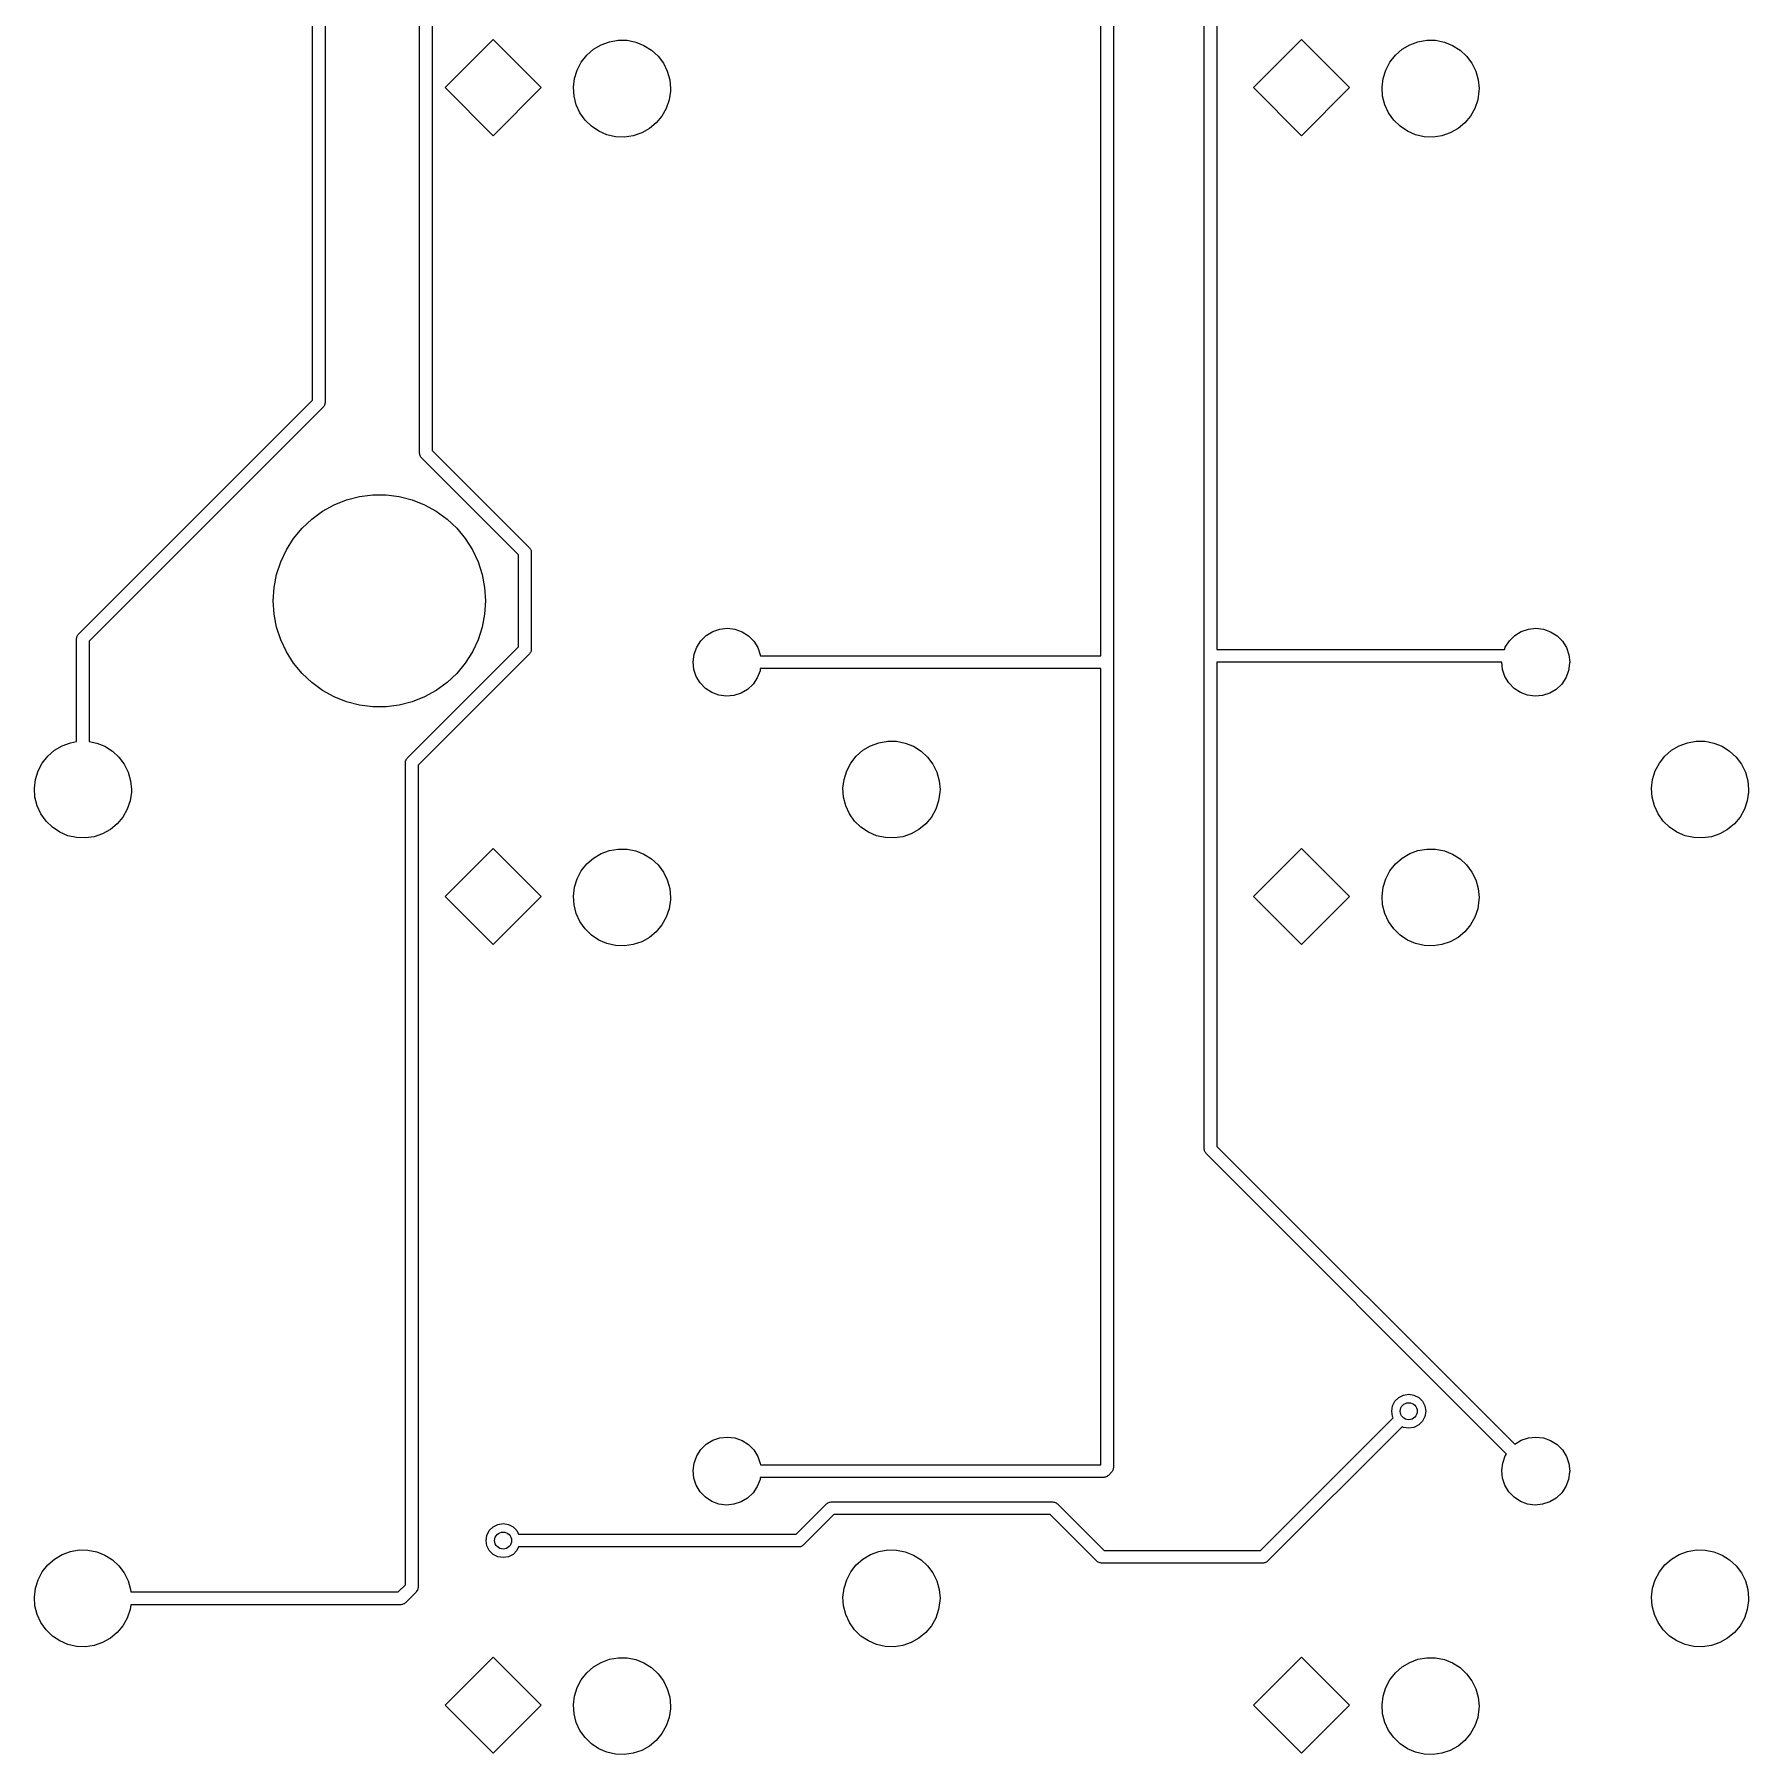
# Model space of a CAD drawing. Extents: x 62 to 246, y -144 to -58.
# Drawn here: x 148.84 to 189.23, y -143.76 to -103.24 of the extents above; entities that cross this region are included whole.
import ezdxf

# ---------------------------------------------------------------- set-up
doc = ezdxf.new("R2010")
doc.units = 0
doc.layers.add('BLACK', color=7, linetype='CONTINUOUS')

msp = doc.modelspace()

# ---------------------------------------------------------------- linework, layer by layer
at = {"layer": 'BLACK', "linetype": 'CONTINUOUS'}
for p, q in [((155.394, -111.856), (155.394, -73.056)), ((155.694, -73.1181), (155.694, -111.918)), ((174.267, -82.677), (174.267, -137.007)), ((157.918, -113.11), (157.918, -84.2481)), ((158.218, -84.3102), (158.218, -113.048)), ((176.405, -129.5), (176.405, -84.8109)), ((173.967, -117.883), (173.967, -99.1333)), ((176.705, -98.9811), (176.705, -117.731)), ((158.518, -104.499), (159.649, -103.367)), ((159.649, -103.367), (160.781, -104.499)), ((161.858, -103.734), (162.015, -103.596)), ((162.015, -103.596), (162.195, -103.489)), ((162.195, -103.489), (162.391, -103.417)), ((162.391, -103.417), (162.597, -103.382)), ((162.597, -103.382), (162.806, -103.384)), ((162.806, -103.384), (163.012, -103.425)), ((163.012, -103.425), (163.206, -103.503)), ((163.206, -103.503), (163.383, -103.614)), ((163.383, -103.614), (163.536, -103.756)), ((177.568, -104.499), (178.699, -103.367)), ((178.699, -103.367), (179.831, -104.499)), ((180.908, -103.734), (181.065, -103.596)), ((181.065, -103.596), (181.245, -103.489)), ((181.245, -103.489), (181.441, -103.417)), ((181.441, -103.417), (181.647, -103.382)), ((181.647, -103.382), (181.856, -103.384)), ((181.856, -103.384), (182.062, -103.425)), ((182.062, -103.425), (182.256, -103.503)), ((182.256, -103.503), (182.433, -103.614)), ((182.433, -103.614), (182.586, -103.756)), ((161.569, -104.283), (161.631, -104.084)), ((161.631, -104.084), (161.728, -103.898)), ((161.728, -103.898), (161.858, -103.734)), ((163.536, -103.756), (163.662, -103.924)), ((163.662, -103.924), (163.754, -104.111)), ((163.754, -104.111), (163.811, -104.313)), ((180.619, -104.283), (180.681, -104.084)), ((180.681, -104.084), (180.778, -103.898)), ((180.778, -103.898), (180.908, -103.734)), ((182.586, -103.756), (182.712, -103.924)), ((182.712, -103.924), (182.804, -104.111)), ((182.804, -104.111), (182.861, -104.313)), ((159.649, -105.63), (158.518, -104.499)), ((160.781, -104.499), (159.649, -105.63)), ((161.544, -104.491), (161.569, -104.283)), ((161.558, -104.7), (161.544, -104.491)), ((163.811, -104.313), (163.83, -104.521)), ((163.83, -104.521), (163.828, -104.581)), ((178.699, -105.63), (177.568, -104.499)), ((179.831, -104.499), (178.699, -105.63)), ((180.594, -104.491), (180.619, -104.283)), ((180.608, -104.7), (180.594, -104.491)), ((182.861, -104.313), (182.88, -104.521)), ((182.88, -104.521), (182.878, -104.581)), ((161.61, -104.903), (161.558, -104.7)), ((161.697, -105.093), (161.61, -104.903)), ((163.798, -104.788), (163.731, -104.986)), ((163.828, -104.581), (163.798, -104.788)), ((180.66, -104.903), (180.608, -104.7)), ((180.747, -105.093), (180.66, -104.903)), ((182.848, -104.788), (182.781, -104.986)), ((182.878, -104.581), (182.848, -104.788)), ((161.818, -105.263), (161.697, -105.093)), ((161.968, -105.409), (161.818, -105.263)), ((163.495, -105.329), (163.334, -105.463)), ((163.629, -105.168), (163.495, -105.329)), ((163.731, -104.986), (163.629, -105.168)), ((180.868, -105.263), (180.747, -105.093)), ((181.018, -105.409), (180.868, -105.263)), ((182.545, -105.329), (182.384, -105.463)), ((182.679, -105.168), (182.545, -105.329)), ((182.781, -104.986), (182.679, -105.168)), ((162.142, -105.525), (161.968, -105.409)), ((162.334, -105.608), (162.142, -105.525)), ((162.538, -105.654), (162.334, -105.608)), ((162.747, -105.662), (162.538, -105.654)), ((162.954, -105.632), (162.747, -105.662)), ((163.152, -105.565), (162.954, -105.632)), ((163.334, -105.463), (163.152, -105.565)), ((181.192, -105.525), (181.018, -105.409)), ((181.384, -105.608), (181.192, -105.525)), ((181.588, -105.654), (181.384, -105.608)), ((181.797, -105.662), (181.588, -105.654)), ((182.004, -105.632), (181.797, -105.662)), ((182.202, -105.565), (182.004, -105.632)), ((182.384, -105.463), (182.202, -105.565)), ((149.881, -117.369), (155.394, -111.856)), ((155.65, -112.024), (150.137, -117.537)), ((155.66, -112.007), (155.65, -112.024)), ((155.674, -111.993), (155.66, -112.007)), ((155.679, -111.974), (155.674, -111.993)), ((155.689, -111.957), (155.679, -111.974)), ((155.694, -111.918), (155.689, -111.937)), ((155.689, -111.937), (155.689, -111.957)), ((157.923, -113.129), (157.918, -113.11)), ((157.923, -113.149), (157.923, -113.129)), ((157.933, -113.166), (157.923, -113.149)), ((157.938, -113.185), (157.933, -113.166)), ((157.952, -113.199), (157.938, -113.185)), ((157.962, -113.216), (157.952, -113.199)), ((160.251, -115.505), (157.962, -113.216)), ((158.218, -113.048), (160.507, -115.337)), ((155.908, -114.324), (156.199, -114.208)), ((156.199, -114.208), (156.504, -114.13)), ((156.504, -114.13), (156.815, -114.091)), ((156.815, -114.091), (157.129, -114.091)), ((157.129, -114.091), (157.44, -114.13)), ((157.44, -114.13), (157.745, -114.208)), ((157.745, -114.208), (158.036, -114.324)), ((155.15, -114.875), (155.378, -114.66)), ((155.378, -114.66), (155.632, -114.475)), ((155.632, -114.475), (155.908, -114.324)), ((158.036, -114.324), (158.312, -114.475)), ((158.312, -114.475), (158.566, -114.66)), ((158.566, -114.66), (158.794, -114.875)), ((154.949, -115.117), (155.15, -114.875)), ((158.794, -114.875), (158.995, -115.117)), ((154.648, -115.666), (154.781, -115.382)), ((154.781, -115.382), (154.949, -115.117)), ((158.995, -115.117), (159.163, -115.382)), ((159.163, -115.382), (159.296, -115.666)), ((160.507, -115.337), (160.517, -115.354)), ((160.517, -115.354), (160.531, -115.368)), ((160.531, -115.368), (160.536, -115.387)), ((160.536, -115.387), (160.546, -115.404)), ((160.546, -115.404), (160.546, -115.424)), ((160.546, -115.424), (160.551, -115.443)), ((160.551, -115.443), (160.551, -117.729)), ((154.551, -115.964), (154.648, -115.666)), ((159.296, -115.666), (159.393, -115.964)), ((160.251, -117.667), (160.251, -115.505)), ((154.472, -116.586), (154.492, -116.273)), ((154.492, -116.273), (154.551, -115.964)), ((159.393, -115.964), (159.452, -116.273)), ((159.452, -116.273), (159.472, -116.586)), ((154.492, -116.899), (154.472, -116.586)), ((159.472, -116.586), (159.452, -116.899)), ((154.551, -117.208), (154.492, -116.899)), ((159.452, -116.899), (159.393, -117.208)), ((149.837, -117.475), (149.842, -117.456)), ((149.837, -119.902), (149.837, -117.475)), ((149.842, -117.436), (149.852, -117.419)), ((149.842, -117.456), (149.842, -117.436)), ((149.852, -117.419), (149.857, -117.4)), ((149.857, -117.4), (149.871, -117.386)), ((149.871, -117.386), (149.881, -117.369)), ((154.648, -117.506), (154.551, -117.208)), ((159.393, -117.208), (159.296, -117.506)), ((164.545, -117.528), (164.672, -117.403)), ((164.672, -117.403), (164.824, -117.309)), ((164.824, -117.309), (164.993, -117.252)), ((164.993, -117.252), (165.17, -117.233)), ((165.17, -117.233), (165.347, -117.254)), ((165.347, -117.254), (165.515, -117.314)), ((165.515, -117.314), (165.666, -117.41)), ((165.666, -117.41), (165.792, -117.536)), ((183.595, -117.528), (183.722, -117.403)), ((183.722, -117.403), (183.874, -117.309)), ((183.874, -117.309), (184.043, -117.252)), ((184.043, -117.252), (184.22, -117.233)), ((184.22, -117.233), (184.397, -117.254)), ((184.397, -117.254), (184.565, -117.314)), ((184.565, -117.314), (184.716, -117.41)), ((184.716, -117.41), (184.842, -117.536)), ((150.137, -117.537), (150.137, -119.9)), ((154.781, -117.79), (154.648, -117.506)), ((154.949, -118.055), (154.781, -117.79)), ((157.628, -120.29), (160.251, -117.667)), ((160.507, -117.835), (157.884, -120.458)), ((159.163, -117.79), (158.995, -118.055)), ((159.296, -117.506), (159.163, -117.79)), ((160.517, -117.818), (160.507, -117.835)), ((160.531, -117.804), (160.517, -117.818)), ((160.536, -117.785), (160.531, -117.804)), ((160.546, -117.768), (160.536, -117.785)), ((160.551, -117.729), (160.546, -117.748)), ((160.546, -117.748), (160.546, -117.768)), ((164.365, -118.022), (164.387, -117.845)), ((164.387, -117.845), (164.448, -117.678)), ((164.448, -117.678), (164.545, -117.528)), ((165.792, -117.536), (165.886, -117.688)), ((165.886, -117.688), (165.945, -117.856)), ((165.945, -117.856), (165.948, -117.883)), ((165.948, -117.883), (173.967, -117.883)), ((176.705, -117.731), (183.479, -117.731)), ((183.479, -117.731), (183.498, -117.678)), ((183.498, -117.678), (183.595, -117.528)), ((184.842, -117.536), (184.936, -117.688)), ((184.936, -117.688), (184.995, -117.856)), ((184.995, -117.856), (185.015, -118.033)), ((155.15, -118.297), (154.949, -118.055)), ((155.378, -118.512), (155.15, -118.297)), ((158.794, -118.297), (158.566, -118.512)), ((158.995, -118.055), (158.794, -118.297)), ((164.382, -118.2), (164.365, -118.022)), ((164.438, -118.369), (164.382, -118.2)), ((165.94, -118.232), (165.876, -118.399)), ((165.946, -118.183), (165.94, -118.232)), ((173.967, -118.183), (165.946, -118.183)), ((173.967, -136.933), (173.967, -118.183)), ((183.416, -118.031), (176.705, -118.031)), ((176.705, -118.031), (176.705, -129.438)), ((183.432, -118.2), (183.416, -118.031)), ((183.488, -118.369), (183.432, -118.2)), ((184.99, -118.232), (184.926, -118.399)), ((185.014, -118.056), (184.99, -118.232)), ((185.015, -118.033), (185.014, -118.056)), ((155.632, -118.697), (155.378, -118.512)), ((155.908, -118.848), (155.632, -118.697)), ((158.312, -118.697), (158.036, -118.848)), ((158.566, -118.512), (158.312, -118.697)), ((164.531, -118.521), (164.438, -118.369)), ((164.655, -118.65), (164.531, -118.521)), ((164.804, -118.747), (164.655, -118.65)), ((165.648, -118.671), (165.495, -118.762)), ((165.778, -118.548), (165.648, -118.671)), ((165.876, -118.399), (165.778, -118.548)), ((183.581, -118.521), (183.488, -118.369)), ((183.705, -118.65), (183.581, -118.521)), ((183.854, -118.747), (183.705, -118.65)), ((184.698, -118.671), (184.545, -118.762)), ((184.828, -118.548), (184.698, -118.671)), ((184.926, -118.399), (184.828, -118.548)), ((156.199, -118.964), (155.908, -118.848)), ((156.504, -119.042), (156.199, -118.964)), ((156.815, -119.081), (156.504, -119.042)), ((157.129, -119.081), (156.815, -119.081)), ((157.44, -119.042), (157.129, -119.081)), ((157.745, -118.964), (157.44, -119.042)), ((158.036, -118.848), (157.745, -118.964)), ((164.971, -118.81), (164.804, -118.747)), ((165.148, -118.833), (164.971, -118.81)), ((165.326, -118.817), (165.148, -118.833)), ((165.495, -118.762), (165.326, -118.817)), ((184.021, -118.81), (183.854, -118.747)), ((184.198, -118.833), (184.021, -118.81)), ((184.376, -118.817), (184.198, -118.833)), ((184.545, -118.762), (184.376, -118.817)), ((149.495, -119.999), (149.691, -119.927)), ((149.691, -119.927), (149.837, -119.902)), ((150.137, -119.9), (150.312, -119.935)), ((168.545, -119.999), (168.741, -119.927)), ((168.741, -119.927), (168.947, -119.892)), ((168.947, -119.892), (169.156, -119.894)), ((169.156, -119.894), (169.362, -119.935)), ((187.595, -119.999), (187.791, -119.927)), ((187.791, -119.927), (187.997, -119.892)), ((187.997, -119.892), (188.206, -119.894)), ((188.206, -119.894), (188.412, -119.935)), ((149.028, -120.408), (149.158, -120.244)), ((149.158, -120.244), (149.315, -120.106)), ((149.315, -120.106), (149.495, -119.999)), ((150.312, -119.935), (150.506, -120.013)), ((150.506, -120.013), (150.683, -120.124)), ((150.683, -120.124), (150.836, -120.266)), ((150.836, -120.266), (150.962, -120.434)), ((157.599, -120.34), (157.604, -120.321)), ((157.604, -120.321), (157.618, -120.307)), ((157.618, -120.307), (157.628, -120.29)), ((168.078, -120.408), (168.208, -120.244)), ((168.208, -120.244), (168.365, -120.106)), ((168.365, -120.106), (168.545, -119.999)), ((169.362, -119.935), (169.556, -120.013)), ((169.556, -120.013), (169.733, -120.124)), ((169.733, -120.124), (169.886, -120.266)), ((169.886, -120.266), (170.012, -120.434)), ((187.128, -120.408), (187.258, -120.244)), ((187.258, -120.244), (187.415, -120.106)), ((187.415, -120.106), (187.595, -119.999)), ((188.412, -119.935), (188.606, -120.013)), ((188.606, -120.013), (188.783, -120.124)), ((188.783, -120.124), (188.936, -120.266)), ((188.936, -120.266), (189.062, -120.434)), ((148.869, -120.793), (148.931, -120.594)), ((148.931, -120.594), (149.028, -120.408)), ((150.962, -120.434), (151.054, -120.621)), ((151.054, -120.621), (151.111, -120.823)), ((157.584, -120.396), (157.589, -120.377)), ((157.584, -139.765), (157.584, -120.396)), ((157.589, -120.357), (157.599, -120.34)), ((157.589, -120.377), (157.589, -120.357)), ((157.884, -120.458), (157.884, -139.827)), ((167.919, -120.793), (167.981, -120.594)), ((167.981, -120.594), (168.078, -120.408)), ((170.012, -120.434), (170.104, -120.621)), ((170.104, -120.621), (170.161, -120.823)), ((186.969, -120.793), (187.031, -120.594)), ((187.031, -120.594), (187.128, -120.408)), ((189.062, -120.434), (189.154, -120.621)), ((189.154, -120.621), (189.211, -120.823)), ((148.844, -121.001), (148.869, -120.793)), ((148.858, -121.21), (148.844, -121.001)), ((151.128, -121.091), (151.098, -121.298)), ((151.111, -120.823), (151.13, -121.031)), ((151.13, -121.031), (151.128, -121.091)), ((167.894, -121.001), (167.919, -120.793)), ((167.908, -121.21), (167.894, -121.001)), ((170.178, -121.091), (170.148, -121.298)), ((170.161, -120.823), (170.18, -121.031)), ((170.18, -121.031), (170.178, -121.091)), ((186.944, -121.001), (186.969, -120.793)), ((186.958, -121.21), (186.944, -121.001)), ((189.228, -121.091), (189.198, -121.298)), ((189.211, -120.823), (189.23, -121.031)), ((189.23, -121.031), (189.228, -121.091)), ((148.91, -121.413), (148.858, -121.21)), ((148.997, -121.602), (148.91, -121.413)), ((151.031, -121.496), (150.929, -121.678)), ((151.098, -121.298), (151.031, -121.496)), ((167.96, -121.413), (167.908, -121.21)), ((168.047, -121.602), (167.96, -121.413)), ((170.081, -121.496), (169.979, -121.678)), ((170.148, -121.298), (170.081, -121.496)), ((187.01, -121.413), (186.958, -121.21)), ((187.097, -121.602), (187.01, -121.413)), ((189.131, -121.496), (189.029, -121.678)), ((189.198, -121.298), (189.131, -121.496)), ((149.118, -121.773), (148.997, -121.602)), ((149.268, -121.919), (149.118, -121.773)), ((149.442, -122.035), (149.268, -121.919)), ((150.795, -121.839), (150.634, -121.973)), ((150.929, -121.678), (150.795, -121.839)), ((168.168, -121.773), (168.047, -121.602)), ((168.318, -121.919), (168.168, -121.773)), ((168.492, -122.035), (168.318, -121.919)), ((169.845, -121.839), (169.684, -121.973)), ((169.979, -121.678), (169.845, -121.839)), ((187.218, -121.773), (187.097, -121.602)), ((187.368, -121.919), (187.218, -121.773)), ((187.542, -122.035), (187.368, -121.919)), ((188.895, -121.839), (188.734, -121.973)), ((189.029, -121.678), (188.895, -121.839)), ((149.634, -122.118), (149.442, -122.035)), ((149.838, -122.164), (149.634, -122.118)), ((150.047, -122.172), (149.838, -122.164)), ((150.254, -122.142), (150.047, -122.172)), ((150.452, -122.075), (150.254, -122.142)), ((150.634, -121.973), (150.452, -122.075)), ((168.684, -122.118), (168.492, -122.035)), ((168.888, -122.164), (168.684, -122.118)), ((169.097, -122.172), (168.888, -122.164)), ((169.304, -122.142), (169.097, -122.172)), ((169.502, -122.075), (169.304, -122.142)), ((169.684, -121.973), (169.502, -122.075)), ((187.734, -122.118), (187.542, -122.035)), ((187.938, -122.164), (187.734, -122.118)), ((188.147, -122.172), (187.938, -122.164)), ((188.354, -122.142), (188.147, -122.172)), ((188.552, -122.075), (188.354, -122.142)), ((188.734, -121.973), (188.552, -122.075)), ((158.518, -123.549), (159.649, -122.417)), ((159.649, -122.417), (160.781, -123.549)), ((161.858, -122.784), (162.015, -122.646)), ((162.015, -122.646), (162.195, -122.539)), ((162.195, -122.539), (162.391, -122.467)), ((162.391, -122.467), (162.597, -122.432)), ((162.597, -122.432), (162.806, -122.434)), ((162.806, -122.434), (163.012, -122.475)), ((163.012, -122.475), (163.206, -122.553)), ((163.206, -122.553), (163.383, -122.664)), ((163.383, -122.664), (163.536, -122.806)), ((177.568, -123.549), (178.699, -122.417)), ((178.699, -122.417), (179.831, -123.549)), ((180.908, -122.784), (181.065, -122.646)), ((181.065, -122.646), (181.245, -122.539)), ((181.245, -122.539), (181.441, -122.467)), ((181.441, -122.467), (181.647, -122.432)), ((181.647, -122.432), (181.856, -122.434)), ((181.856, -122.434), (182.062, -122.475)), ((182.062, -122.475), (182.256, -122.553)), ((182.256, -122.553), (182.433, -122.664)), ((182.433, -122.664), (182.586, -122.806)), ((161.569, -123.333), (161.631, -123.134)), ((161.631, -123.134), (161.728, -122.948)), ((161.728, -122.948), (161.858, -122.784)), ((163.536, -122.806), (163.662, -122.974)), ((163.662, -122.974), (163.754, -123.161)), ((163.754, -123.161), (163.811, -123.363)), ((180.619, -123.333), (180.681, -123.134)), ((180.681, -123.134), (180.778, -122.948)), ((180.778, -122.948), (180.908, -122.784)), ((182.586, -122.806), (182.712, -122.974)), ((182.712, -122.974), (182.804, -123.161)), ((182.804, -123.161), (182.861, -123.363)), ((159.649, -124.68), (158.518, -123.549)), ((160.781, -123.549), (159.649, -124.68)), ((161.544, -123.541), (161.569, -123.333)), ((161.558, -123.75), (161.544, -123.541)), ((163.811, -123.363), (163.83, -123.571)), ((163.83, -123.571), (163.828, -123.631)), ((178.699, -124.68), (177.568, -123.549)), ((179.831, -123.549), (178.699, -124.68)), ((180.594, -123.541), (180.619, -123.333)), ((180.608, -123.75), (180.594, -123.541)), ((182.861, -123.363), (182.88, -123.571)), ((182.88, -123.571), (182.878, -123.631)), ((161.61, -123.953), (161.558, -123.75)), ((161.697, -124.142), (161.61, -123.953)), ((163.798, -123.838), (163.731, -124.036)), ((163.828, -123.631), (163.798, -123.838)), ((180.66, -123.953), (180.608, -123.75)), ((180.747, -124.142), (180.66, -123.953)), ((182.848, -123.838), (182.781, -124.036)), ((182.878, -123.631), (182.848, -123.838)), ((161.818, -124.313), (161.697, -124.142)), ((161.968, -124.459), (161.818, -124.313)), ((163.495, -124.379), (163.334, -124.513)), ((163.629, -124.218), (163.495, -124.379)), ((163.731, -124.036), (163.629, -124.218)), ((180.868, -124.313), (180.747, -124.142)), ((181.018, -124.459), (180.868, -124.313)), ((182.545, -124.379), (182.384, -124.513)), ((182.679, -124.218), (182.545, -124.379)), ((182.781, -124.036), (182.679, -124.218)), ((162.142, -124.575), (161.968, -124.459)), ((162.334, -124.658), (162.142, -124.575)), ((162.538, -124.704), (162.334, -124.658)), ((162.747, -124.712), (162.538, -124.704)), ((162.954, -124.682), (162.747, -124.712)), ((163.152, -124.615), (162.954, -124.682)), ((163.334, -124.513), (163.152, -124.615)), ((181.192, -124.575), (181.018, -124.459)), ((181.384, -124.658), (181.192, -124.575)), ((181.588, -124.704), (181.384, -124.658)), ((181.797, -124.712), (181.588, -124.704)), ((182.004, -124.682), (181.797, -124.712)), ((182.202, -124.615), (182.004, -124.682)), ((182.384, -124.513), (182.202, -124.615)), ((176.41, -129.519), (176.405, -129.5)), ((176.41, -129.539), (176.41, -129.519)), ((176.42, -129.556), (176.41, -129.539)), ((176.425, -129.575), (176.42, -129.556)), ((176.439, -129.589), (176.425, -129.575)), ((176.449, -129.606), (176.439, -129.589)), ((183.526, -136.684), (176.449, -129.606)), ((176.705, -129.438), (183.721, -136.454)), ((180.987, -135.351), (181.098, -135.294)), ((181.098, -135.294), (181.222, -135.274)), ((181.222, -135.274), (181.346, -135.294)), ((181.346, -135.294), (181.457, -135.351)), ((180.822, -135.674), (180.841, -135.551)), ((180.841, -135.798), (180.822, -135.674)), ((180.841, -135.551), (180.898, -135.439)), ((180.898, -135.439), (180.987, -135.351)), ((181.457, -135.351), (181.546, -135.439)), ((181.546, -135.439), (181.602, -135.551)), ((181.602, -135.551), (181.622, -135.674)), ((181.622, -135.674), (181.602, -135.798)), ((177.731, -138.953), (180.857, -135.827)), ((181.069, -136.04), (177.899, -139.209)), ((180.857, -135.827), (180.841, -135.798)), ((181.098, -136.055), (181.069, -136.04)), ((181.222, -136.074), (181.098, -136.055)), ((181.346, -136.055), (181.222, -136.074)), ((181.457, -135.998), (181.346, -136.055)), ((181.546, -135.909), (181.457, -135.998)), ((181.602, -135.798), (181.546, -135.909)), ((164.545, -136.578), (164.672, -136.453)), ((164.672, -136.453), (164.824, -136.359)), ((164.824, -136.359), (164.993, -136.302)), ((164.993, -136.302), (165.17, -136.283)), ((165.17, -136.283), (165.347, -136.304)), ((165.347, -136.304), (165.515, -136.364)), ((165.515, -136.364), (165.666, -136.46)), ((165.666, -136.46), (165.792, -136.586)), ((183.721, -136.454), (183.722, -136.453)), ((183.722, -136.453), (183.874, -136.359)), ((183.874, -136.359), (184.043, -136.302)), ((184.043, -136.302), (184.22, -136.283)), ((184.22, -136.283), (184.397, -136.304)), ((184.397, -136.304), (184.565, -136.364)), ((184.565, -136.364), (184.716, -136.46)), ((184.716, -136.46), (184.842, -136.586)), ((164.365, -137.072), (164.387, -136.895)), ((164.387, -136.895), (164.448, -136.728)), ((164.448, -136.728), (164.545, -136.578)), ((165.792, -136.586), (165.886, -136.738)), ((165.886, -136.738), (165.945, -136.906)), ((165.945, -136.906), (165.948, -136.933)), ((165.948, -136.933), (173.967, -136.933)), ((183.415, -137.072), (183.437, -136.895)), ((183.437, -136.895), (183.498, -136.728)), ((183.498, -136.728), (183.526, -136.684)), ((184.842, -136.586), (184.936, -136.738)), ((184.936, -136.738), (184.995, -136.906)), ((184.995, -136.906), (185.015, -137.083)), ((164.382, -137.25), (164.365, -137.072)), ((164.438, -137.419), (164.382, -137.25)), ((165.94, -137.282), (165.876, -137.449)), ((165.946, -137.233), (165.94, -137.282)), ((174.04, -137.233), (165.946, -137.233)), ((174.059, -137.228), (174.04, -137.233)), ((174.079, -137.228), (174.059, -137.228)), ((174.096, -137.218), (174.079, -137.228)), ((174.115, -137.213), (174.096, -137.218)), ((174.129, -137.199), (174.115, -137.213)), ((174.146, -137.189), (174.129, -137.199)), ((174.223, -137.113), (174.146, -137.189)), ((174.233, -137.096), (174.223, -137.113)), ((174.247, -137.082), (174.233, -137.096)), ((174.252, -137.062), (174.247, -137.082)), ((174.262, -137.045), (174.252, -137.062)), ((174.267, -137.007), (174.262, -137.026)), ((174.262, -137.026), (174.262, -137.045)), ((183.432, -137.25), (183.415, -137.072)), ((183.488, -137.419), (183.432, -137.25)), ((184.99, -137.282), (184.926, -137.449)), ((185.014, -137.106), (184.99, -137.282)), ((185.015, -137.083), (185.014, -137.106)), ((164.531, -137.571), (164.438, -137.419)), ((164.655, -137.7), (164.531, -137.571)), ((164.804, -137.797), (164.655, -137.7)), ((165.648, -137.721), (165.495, -137.812)), ((165.778, -137.598), (165.648, -137.721)), ((165.876, -137.449), (165.778, -137.598)), ((183.581, -137.571), (183.488, -137.419)), ((183.705, -137.7), (183.581, -137.571)), ((183.854, -137.797), (183.705, -137.7)), ((184.698, -137.721), (184.545, -137.812)), ((184.828, -137.598), (184.698, -137.721)), ((184.926, -137.449), (184.828, -137.598)), ((164.971, -137.86), (164.804, -137.797)), ((165.148, -137.883), (164.971, -137.86)), ((165.326, -137.867), (165.148, -137.883)), ((165.495, -137.812), (165.326, -137.867)), ((166.789, -138.572), (167.507, -137.854)), ((167.675, -138.11), (166.957, -138.828)), ((167.507, -137.854), (167.524, -137.844)), ((167.524, -137.844), (167.538, -137.83)), ((167.538, -137.83), (167.557, -137.825)), ((167.557, -137.825), (167.574, -137.815)), ((167.574, -137.815), (167.594, -137.815)), ((167.594, -137.815), (167.613, -137.81)), ((167.613, -137.81), (172.84, -137.81)), ((172.778, -138.11), (167.675, -138.11)), ((173.877, -139.209), (172.778, -138.11)), ((172.84, -137.81), (172.859, -137.815)), ((172.859, -137.815), (172.879, -137.815)), ((172.879, -137.815), (172.896, -137.825)), ((172.896, -137.825), (172.915, -137.83)), ((172.915, -137.83), (172.929, -137.844)), ((172.929, -137.844), (172.946, -137.854)), ((172.946, -137.854), (174.045, -138.953)), ((184.021, -137.86), (183.854, -137.797)), ((184.198, -137.883), (184.021, -137.86)), ((184.376, -137.867), (184.198, -137.883)), ((184.545, -137.812), (184.376, -137.867)), ((159.505, -138.599), (159.562, -138.487)), ((159.562, -138.487), (159.651, -138.399)), ((159.651, -138.399), (159.762, -138.342)), ((159.762, -138.342), (159.886, -138.322)), ((159.886, -138.322), (160.01, -138.342)), ((160.01, -138.342), (160.121, -138.399)), ((160.121, -138.399), (160.21, -138.487)), ((160.21, -138.487), (160.253, -138.572)), ((149.691, -138.977), (149.897, -138.942)), ((149.897, -138.942), (150.106, -138.944)), ((150.106, -138.944), (150.312, -138.985)), ((159.486, -138.722), (159.505, -138.599)), ((159.505, -138.846), (159.486, -138.722)), ((159.562, -138.957), (159.505, -138.846)), ((159.651, -139.046), (159.562, -138.957)), ((160.21, -138.957), (160.121, -139.046)), ((160.253, -138.872), (160.21, -138.957)), ((160.253, -138.572), (166.789, -138.572)), ((166.851, -138.872), (160.253, -138.872)), ((166.87, -138.867), (166.851, -138.872)), ((166.89, -138.867), (166.87, -138.867)), ((166.907, -138.857), (166.89, -138.867)), ((166.926, -138.852), (166.907, -138.857)), ((166.94, -138.838), (166.926, -138.852)), ((166.957, -138.828), (166.94, -138.838)), ((168.741, -138.977), (168.947, -138.942)), ((168.947, -138.942), (169.156, -138.944)), ((169.156, -138.944), (169.362, -138.985)), ((174.045, -138.953), (177.731, -138.953)), ((187.791, -138.977), (187.997, -138.942)), ((187.997, -138.942), (188.206, -138.944)), ((188.206, -138.944), (188.412, -138.985)), ((149.028, -139.458), (149.158, -139.294)), ((149.158, -139.294), (149.315, -139.156)), ((149.315, -139.156), (149.495, -139.049)), ((149.495, -139.049), (149.691, -138.977)), ((150.312, -138.985), (150.506, -139.063)), ((150.506, -139.063), (150.683, -139.174)), ((150.683, -139.174), (150.836, -139.316)), ((150.836, -139.316), (150.962, -139.484)), ((159.762, -139.103), (159.651, -139.046)), ((159.886, -139.122), (159.762, -139.103)), ((160.01, -139.103), (159.886, -139.122)), ((160.121, -139.046), (160.01, -139.103)), ((168.078, -139.458), (168.208, -139.294)), ((168.208, -139.294), (168.365, -139.156)), ((168.365, -139.156), (168.545, -139.049)), ((168.545, -139.049), (168.741, -138.977)), ((169.362, -138.985), (169.556, -139.063)), ((169.556, -139.063), (169.733, -139.174)), ((169.733, -139.174), (169.886, -139.316)), ((169.886, -139.316), (170.012, -139.484)), ((173.894, -139.219), (173.877, -139.209)), ((173.908, -139.233), (173.894, -139.219)), ((173.927, -139.238), (173.908, -139.233)), ((173.944, -139.248), (173.927, -139.238)), ((173.964, -139.248), (173.944, -139.248)), ((173.983, -139.253), (173.964, -139.248)), ((177.793, -139.253), (173.983, -139.253)), ((177.812, -139.248), (177.793, -139.253)), ((177.832, -139.248), (177.812, -139.248)), ((177.849, -139.238), (177.832, -139.248)), ((177.868, -139.233), (177.849, -139.238)), ((177.882, -139.219), (177.868, -139.233)), ((177.899, -139.209), (177.882, -139.219)), ((187.128, -139.458), (187.258, -139.294)), ((187.258, -139.294), (187.415, -139.156)), ((187.415, -139.156), (187.595, -139.049)), ((187.595, -139.049), (187.791, -138.977)), ((188.412, -138.985), (188.606, -139.063)), ((188.606, -139.063), (188.783, -139.174)), ((188.783, -139.174), (188.936, -139.316)), ((188.936, -139.316), (189.062, -139.484)), ((148.869, -139.843), (148.931, -139.644)), ((148.931, -139.644), (149.028, -139.458)), ((150.962, -139.484), (151.054, -139.671)), ((151.054, -139.671), (151.111, -139.873)), ((157.418, -139.931), (157.584, -139.765)), ((167.919, -139.843), (167.981, -139.644)), ((167.981, -139.644), (168.078, -139.458)), ((170.012, -139.484), (170.104, -139.671)), ((170.104, -139.671), (170.161, -139.873)), ((186.969, -139.843), (187.031, -139.644)), ((187.031, -139.644), (187.128, -139.458)), ((189.062, -139.484), (189.154, -139.671)), ((189.154, -139.671), (189.211, -139.873)), ((148.844, -140.051), (148.869, -139.843)), ((148.858, -140.26), (148.844, -140.051)), ((151.111, -139.873), (151.116, -139.931)), ((151.116, -139.931), (157.418, -139.931)), ((157.586, -140.187), (157.569, -140.197)), ((157.84, -139.933), (157.586, -140.187)), ((157.85, -139.916), (157.84, -139.933)), ((157.864, -139.902), (157.85, -139.916)), ((157.869, -139.883), (157.864, -139.902)), ((157.879, -139.866), (157.869, -139.883)), ((157.884, -139.827), (157.879, -139.846)), ((157.879, -139.846), (157.879, -139.866)), ((167.894, -140.051), (167.919, -139.843)), ((167.908, -140.26), (167.894, -140.051)), ((170.178, -140.141), (170.148, -140.348)), ((170.161, -139.873), (170.18, -140.081)), ((170.18, -140.081), (170.178, -140.141)), ((186.944, -140.051), (186.969, -139.843)), ((186.958, -140.26), (186.944, -140.051)), ((189.228, -140.141), (189.198, -140.348)), ((189.211, -139.873), (189.23, -140.081)), ((189.23, -140.081), (189.228, -140.141)), ((148.91, -140.463), (148.858, -140.26)), ((148.997, -140.653), (148.91, -140.463)), ((151.031, -140.546), (150.929, -140.728)), ((151.098, -140.348), (151.031, -140.546)), ((151.115, -140.231), (151.098, -140.348)), ((157.48, -140.231), (151.115, -140.231)), ((157.499, -140.226), (157.48, -140.231)), ((157.519, -140.226), (157.499, -140.226)), ((157.536, -140.216), (157.519, -140.226)), ((157.555, -140.211), (157.536, -140.216)), ((157.569, -140.197), (157.555, -140.211)), ((167.96, -140.463), (167.908, -140.26)), ((168.047, -140.653), (167.96, -140.463)), ((170.081, -140.546), (169.979, -140.728)), ((170.148, -140.348), (170.081, -140.546)), ((187.01, -140.463), (186.958, -140.26)), ((187.097, -140.653), (187.01, -140.463)), ((189.131, -140.546), (189.029, -140.728)), ((189.198, -140.348), (189.131, -140.546)), ((149.118, -140.823), (148.997, -140.653)), ((149.268, -140.969), (149.118, -140.823)), ((149.442, -141.085), (149.268, -140.969)), ((150.795, -140.889), (150.634, -141.023)), ((150.929, -140.728), (150.795, -140.889)), ((168.168, -140.823), (168.047, -140.653)), ((168.318, -140.969), (168.168, -140.823)), ((168.492, -141.085), (168.318, -140.969)), ((169.845, -140.889), (169.684, -141.023)), ((169.979, -140.728), (169.845, -140.889)), ((187.218, -140.823), (187.097, -140.653)), ((187.368, -140.969), (187.218, -140.823)), ((187.542, -141.085), (187.368, -140.969)), ((188.895, -140.889), (188.734, -141.023)), ((189.029, -140.728), (188.895, -140.889)), ((149.634, -141.168), (149.442, -141.085)), ((149.838, -141.214), (149.634, -141.168)), ((150.047, -141.222), (149.838, -141.214)), ((150.254, -141.192), (150.047, -141.222)), ((150.452, -141.125), (150.254, -141.192)), ((150.634, -141.023), (150.452, -141.125)), ((168.684, -141.168), (168.492, -141.085)), ((168.888, -141.214), (168.684, -141.168)), ((169.097, -141.222), (168.888, -141.214)), ((169.304, -141.192), (169.097, -141.222)), ((169.502, -141.125), (169.304, -141.192)), ((169.684, -141.023), (169.502, -141.125)), ((187.734, -141.168), (187.542, -141.085)), ((187.938, -141.214), (187.734, -141.168)), ((188.147, -141.222), (187.938, -141.214)), ((188.354, -141.192), (188.147, -141.222)), ((188.552, -141.125), (188.354, -141.192)), ((188.734, -141.023), (188.552, -141.125)), ((158.518, -142.599), (159.649, -141.467)), ((159.649, -141.467), (160.781, -142.599)), ((161.858, -141.834), (162.015, -141.696)), ((162.015, -141.696), (162.195, -141.589)), ((162.195, -141.589), (162.391, -141.517)), ((162.391, -141.517), (162.597, -141.482)), ((162.597, -141.482), (162.806, -141.484)), ((162.806, -141.484), (163.012, -141.525)), ((163.012, -141.525), (163.206, -141.603)), ((163.206, -141.603), (163.383, -141.714)), ((163.383, -141.714), (163.536, -141.856)), ((177.568, -142.599), (178.699, -141.467)), ((178.699, -141.467), (179.831, -142.599)), ((180.908, -141.834), (181.065, -141.696)), ((181.065, -141.696), (181.245, -141.589)), ((181.245, -141.589), (181.441, -141.517)), ((181.441, -141.517), (181.647, -141.482)), ((181.647, -141.482), (181.856, -141.484)), ((181.856, -141.484), (182.062, -141.525)), ((182.062, -141.525), (182.256, -141.603)), ((182.256, -141.603), (182.433, -141.714)), ((182.433, -141.714), (182.586, -141.856)), ((161.569, -142.383), (161.631, -142.184)), ((161.631, -142.184), (161.728, -141.998)), ((161.728, -141.998), (161.858, -141.834)), ((163.536, -141.856), (163.662, -142.024)), ((163.662, -142.024), (163.754, -142.211)), ((163.754, -142.211), (163.811, -142.413)), ((180.619, -142.383), (180.681, -142.184)), ((180.681, -142.184), (180.778, -141.998)), ((180.778, -141.998), (180.908, -141.834)), ((182.586, -141.856), (182.712, -142.024)), ((182.712, -142.024), (182.804, -142.211)), ((182.804, -142.211), (182.861, -142.413)), ((159.649, -143.73), (158.518, -142.599)), ((160.781, -142.599), (159.649, -143.73)), ((161.544, -142.591), (161.569, -142.383)), ((161.558, -142.8), (161.544, -142.591)), ((163.811, -142.413), (163.83, -142.621)), ((163.83, -142.621), (163.828, -142.681)), ((178.699, -143.73), (177.568, -142.599)), ((179.831, -142.599), (178.699, -143.73)), ((180.594, -142.591), (180.619, -142.383)), ((180.608, -142.8), (180.594, -142.591)), ((182.861, -142.413), (182.88, -142.621)), ((182.88, -142.621), (182.878, -142.681)), ((161.61, -143.003), (161.558, -142.8)), ((161.697, -143.192), (161.61, -143.003)), ((163.798, -142.888), (163.731, -143.086)), ((163.828, -142.681), (163.798, -142.888)), ((180.66, -143.003), (180.608, -142.8)), ((180.747, -143.192), (180.66, -143.003)), ((182.848, -142.888), (182.781, -143.086)), ((182.878, -142.681), (182.848, -142.888)), ((161.818, -143.363), (161.697, -143.192)), ((161.968, -143.509), (161.818, -143.363)), ((163.495, -143.429), (163.334, -143.563)), ((163.629, -143.268), (163.495, -143.429)), ((163.731, -143.086), (163.629, -143.268)), ((180.868, -143.363), (180.747, -143.192)), ((181.018, -143.509), (180.868, -143.363)), ((182.545, -143.429), (182.384, -143.563)), ((182.679, -143.268), (182.545, -143.429)), ((182.781, -143.086), (182.679, -143.268)), ((162.142, -143.625), (161.968, -143.509)), ((162.334, -143.708), (162.142, -143.625)), ((162.538, -143.754), (162.334, -143.708)), ((162.747, -143.762), (162.538, -143.754)), ((162.954, -143.732), (162.747, -143.762)), ((163.152, -143.665), (162.954, -143.732)), ((163.334, -143.563), (163.152, -143.665)), ((181.192, -143.625), (181.018, -143.509)), ((181.384, -143.708), (181.192, -143.625)), ((181.588, -143.754), (181.384, -143.708)), ((181.797, -143.762), (181.588, -143.754)), ((182.004, -143.732), (181.797, -143.762)), ((182.202, -143.665), (182.004, -143.732)), ((182.384, -143.563), (182.202, -143.665))]:
    msp.add_line(p, q, dxfattribs=at)
at = {"layer": 'BLACK'}
for centre in [(181.222, -135.674), (159.886, -138.722)]:
    msp.add_circle(centre, 0.2, dxfattribs=at)

doc.saveas('drawing.dxf')
